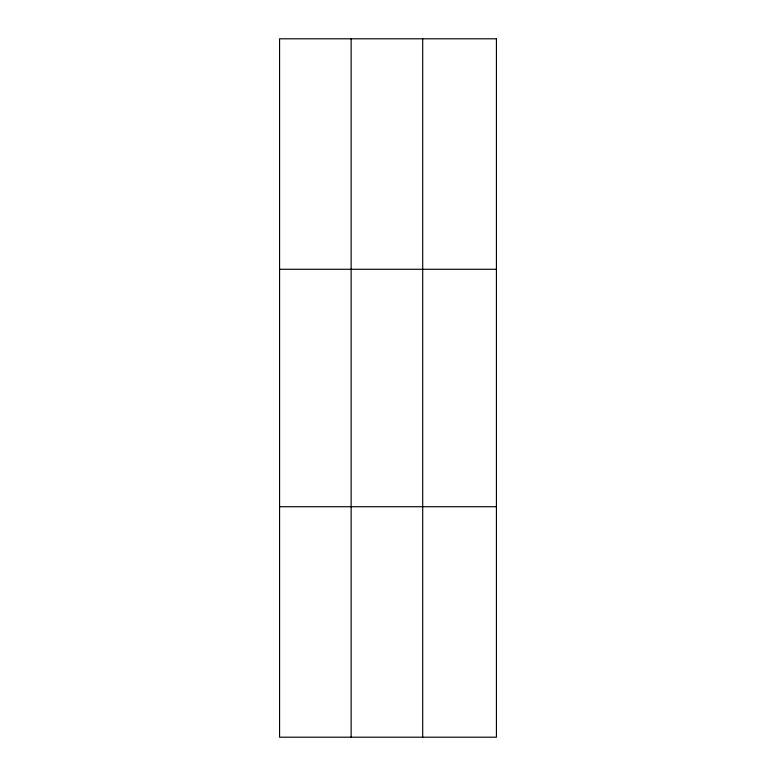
<?xml version="1.0" encoding="UTF-8"?>
<svg xmlns="http://www.w3.org/2000/svg" width="776" height="776" viewBox="0 0 776 776"><rect width="100%" height="100%" fill="white"/><g stroke="black" fill="none" stroke-linecap="round" stroke-linejoin="round"><path stroke-width="1.16" d="M351.13 737.2L351.13 38.8M422.697 737.2L422.697 38.8M279.573 269.272L496.427 269.272M279.573 506.728L496.427 506.728M496.427 38.8L496.427 737.2L279.573 737.2L279.573 38.8L496.427 38.8"/></g></svg>
